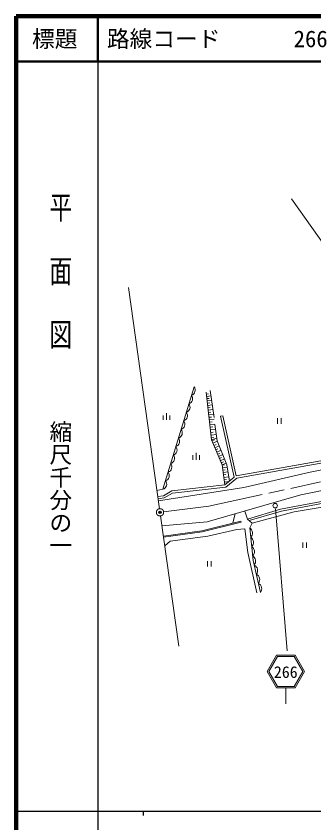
# Model space of a CAD drawing. Units: millimetres, scale not verified. Extents: x 40000 to 680000, y 20000 to 380000.
# Drawn here: x 40000 to 105592, y 202409 to 380000 of the extents above; entities that cross this region are included whole.
import ezdxf
from ezdxf.enums import TextEntityAlignment as Align

# ---------------------------------------------------------------- set-up
doc = ezdxf.new("R2010")
doc.units = ezdxf.units.MM
doc.header["$LTSCALE"] = 1000
doc.header["$PDMODE"] = 32
doc.header["$PDSIZE"] = 500
doc.linetypes.add('CHAIN', pattern=[18.5, 12, -1.5, 3.5, -1.5])
doc.linetypes.add('DASHED', pattern=[7.5, 6, -1.5])
for name, color, linetype, lineweight in [('M-BGD', 7, 'Continuous', 13), ('M-BMK', 2, 'CHAIN', 13), ('M-STR-HTXT', 7, 'Continuous', 13), ('M-TTL', 2, 'Continuous', 140), ('M-TTL-BAND', 7, 'Continuous', 25), ('M-TTL-LINE', 7, 'Continuous', 50)]:
    doc.layers.add(name, color=color, linetype=linetype, lineweight=lineweight)
doc.layers.add('M-OTRS', color=6, linetype='Continuous')
doc.layers.add('M-TTL-TXT', color=7, linetype='Continuous')
doc.styles.add('@ＭＳ ゴシック', font='')
doc.styles.add('ＭＳ ゴシック', font='')
doc.styles.get('@ＭＳ ゴシック').set_extended_font_data('@MS Gothic')
doc.styles.get('ＭＳ ゴシック').set_extended_font_data('MS Gothic')

msp = doc.modelspace()

# ---------------------------------------------------------------- linework, layer by layer
at = {"layer": 'M-BGD'}
for p, q in [((79207, 298426), (72354, 275836)), ((83025, 286753), (81893, 297207)), ((81937, 296793), (82397, 296843)), ((81991, 296296), (82925, 296397)), ((82045, 295799), (82520, 295850)), ((82099, 295302), (83063, 295406)), ((82153, 294804), (82643, 294857)), ((82207, 294307), (83202, 294415)), ((82262, 293794), (82768, 293848)), ((82318, 293280), (83344, 293392)), ((72359, 292114), (72359, 291114)), ((73109, 291114), (73109, 292614)), ((73859, 291114), (73859, 292114)), ((82375, 292751), (82897, 292807)), ((82433, 292221), (83492, 292336)), ((82490, 291692), (83028, 291750)), ((82547, 291163), (83639, 291281)), ((85014, 291936), (85502, 292046)), ((88034, 278478), (85014, 291936)), ((88478, 278784), (85502, 292046)), ((97564, 290277), (97564, 291477)), ((98364, 291477), (98364, 290277)), ((82607, 290617), (83161, 290677)), ((82666, 290071), (83791, 290193)), ((82727, 289509), (83298, 289571)), ((82787, 288946), (83947, 289072)), ((82850, 288367), (83439, 288430)), ((82913, 287787), (84108, 287916)), ((82978, 287189), (83584, 287255)), ((85377, 281207), (83025, 286753)), ((83142, 286479), (83692, 286712)), ((83353, 285980), (84351, 286403)), ((83562, 285488), (84057, 285698)), ((83770, 284997), (84753, 285414)), ((83975, 284513), (84463, 284720)), ((84181, 284028), (85149, 284439)), ((78921, 283345), (78921, 282345)), ((79671, 282345), (79671, 283845)), ((80421, 282345), (80421, 283345)), ((84383, 283551), (84864, 283755)), ((84585, 283074), (85540, 283479)), ((84785, 282604), (85258, 282805)), ((84984, 282134), (85924, 282533)), ((88478, 278784), (113484, 283239)), ((88603, 278298), (113571, 282746)), ((85181, 281671), (85647, 281869)), ((85377, 281207), (86303, 281600)), ((86001, 276808), (85377, 281207)), ((85389, 281123), (85913, 281197)), ((85464, 280594), (86523, 280744)), ((104784, 279640), (114787, 281629)), ((85540, 280062), (86070, 280138)), ((85615, 279531), (86677, 279682)), ((85690, 279000), (86222, 279076)), ((90150, 276213), (104784, 279640)), ((85766, 278469), (86832, 278620)), ((85841, 277936), (86375, 278012)), ((85917, 277403), (86894, 277542)), ((86001, 276808), (88034, 278478)), ((86204, 276328), (88603, 278298)), ((72354, 275836), (71028, 275565)), ((71344, 273313), (90150, 276213)), ((72456, 274427), (74300, 275487)), ((74300, 275487), (86001, 276808)), ((74459, 275002), (86204, 276328)), ((85987, 276908), (86069, 276920)), ((102737, 274594), (113597, 276801)), ((71215, 274233), (72456, 274427)), ((71284, 273738), (72625, 273948)), ((72625, 273948), (74459, 275002)), ((82121, 268700), (102737, 274594)), ((112319, 274101), (98222, 271488)), ((112464, 273673), (98469, 271001)), ((101227, 270871), (112406, 272787)), ((88246, 270451), (87743, 268421)), ((91006, 269295), (90366, 271057)), ((98222, 271488), (91006, 269295)), ((98469, 271001), (91347, 268980)), ((91979, 268395), (101227, 270871)), ((72121, 267779), (82121, 268700)), ((89497, 268860), (80902, 266711)), ((89557, 268617), (80949, 266465)), ((89497, 268860), (89557, 268617)), ((91006, 269295), (91979, 268395)), ((91979, 268395), (91449, 267321)), ((80902, 266711), (72433, 265553)), ((80949, 266465), (72468, 265305)), ((82241, 265528), (88615, 266994)), ((88615, 266994), (90400, 267110)), ((90400, 267110), (91054, 261898)), ((91449, 267321), (92226, 260142)), ((73908, 264453), (82241, 265528)), ((72740, 263364), (73908, 264453)), ((103139, 262924), (103139, 264124)), ((103939, 264124), (103939, 262924)), ((91054, 261898), (93028, 253013)), ((82175, 258830), (82175, 260030)), ((82975, 260030), (82975, 258830)), ((92226, 260142), (93823, 253129))]:
    msp.add_line(p, q, dxfattribs=at)
at = {"layer": 'M-BGD', "linetype": 'DASHED'}
for p, q in [((82764, 297555), (84303, 286521)), ((83025, 286753), (84225, 287076)), ((84303, 286521), (86451, 281237)), ((86451, 281237), (86978, 277611))]:
    msp.add_line(p, q, dxfattribs=at)
at = {"layer": 'M-BGD'}
for centre, radius, start, end in [((78235, 297693), 1218, 289.23417, 37.01633), ((77664, 295811), 1218, 289.23417, 37.01633), ((77093, 293928), 1218, 289.23417, 37.01633), ((76521, 292045), 1218, 289.23417, 37.01633), ((75950, 290163), 1218, 289.23417, 37.01633), ((75379, 288280), 1218, 289.23417, 37.01633), ((74808, 286398), 1218, 289.23417, 37.01633), ((74237, 284515), 1218, 289.23417, 37.01633), ((73666, 282633), 1218, 289.23417, 37.01633), ((73095, 280750), 1218, 289.23417, 37.01633), ((72524, 278868), 1218, 289.23417, 37.01633), ((71953, 276985), 1218, 289.23417, 37.01633), ((90755, 266210), 1310, 314.36559, 57.98405), ((90976, 264163), 1310, 314.36559, 57.98405), ((91198, 262116), 1310, 314.36559, 57.98405), ((91319, 260005), 1418, 322.99914, 55.91077), ((91890, 257968), 1310, 321.02067, 64.63913), ((92347, 255961), 1310, 321.02067, 64.63913), ((92805, 253953), 1310, 321.02067, 64.63913)]:
    msp.add_arc(centre, radius, start, end, dxfattribs=at)
at = {"layer": 'M-BMK'}
for p, q in [((82452, 272141), (107074, 277455)), ((72495, 270868), (82452, 272141))]:
    msp.add_line(p, q, dxfattribs=at)
msp.add_circle((71701, 270766), 800, dxfattribs=at)
at = {"layer": 'M-OTRS'}
msp.add_point((71701, 270766), dxfattribs=at)
at = {"layer": 'M-STR-HTXT'}
for p, q in [((100646, 339752), (133167, 293817)), ((64752, 320281), (71590, 271559)), ((71813, 269974), (75839, 241290)), ((97124, 271540), (99708, 240283)), ((97376, 239342), (95301, 235744)), ((97549, 239042), (95647, 235744)), ((97376, 239342), (101455, 239342)), ((97549, 239042), (101282, 239042)), ((101282, 239042), (103185, 235744)), ((101455, 239342), (103531, 235744)), ((97376, 232145), (95301, 235744)), ((97549, 232445), (95647, 235744)), ((101282, 232445), (103185, 235744)), ((101455, 232145), (103531, 235744)), ((97376, 232145), (101455, 232145)), ((97549, 232445), (101282, 232445)), ((99416, 232145), (99416, 228646))]:
    msp.add_line(p, q, dxfattribs=at)
msp.add_circle((97080, 272223), 500, dxfattribs=at)
at = {"layer": 'M-TTL'}
for p, q in [((680000, 380000), (40000, 380000)), ((40000, 380000), (40000, 20000))]:
    msp.add_line(p, q, dxfattribs=at)
at = {"layer": 'M-TTL-BAND'}
for p, q in [((58000, 370000), (58000, 20000)), ((40000, 205000), (579000, 205000)), ((68000, 205000), (68000, 204000))]:
    msp.add_line(p, q, dxfattribs=at)
at = {"layer": 'M-TTL-LINE'}
for p, q in [((58000, 380000), (58000, 370000)), ((40000, 370000), (680000, 370000))]:
    msp.add_line(p, q, dxfattribs=at)

# ---------------------------------------------------------------- texts
at = {"layer": 'M-STR-HTXT', "style": 'ＭＳ ゴシック'}
msp.add_text('266', height=2566, dxfattribs=at).set_placement((99403, 233553), align=Align.BOTTOM_CENTER)
at = {"layer": 'M-TTL-BAND', "style": '@ＭＳ ゴシック', "width": 1.4}
msp.add_text('平  面  図', height=3666, rotation=270, dxfattribs=at).set_placement((49777, 306475), align=Align.MIDDLE_RIGHT)
at = {"layer": 'M-TTL-BAND', "style": '@ＭＳ ゴシック'}
msp.add_text('縮尺千分の一', height=3666, rotation=270, dxfattribs=at).set_placement((49777, 261030), align=Align.MIDDLE_RIGHT)
at = {"layer": 'M-TTL-TXT', "style": 'ＭＳ ゴシック'}
msp.add_text('標題', height=3666, dxfattribs=at).set_placement((48500, 375000), align=Align.MIDDLE_CENTER)
for s, p in [('路線コード', (60000, 375000)), ('266', (101142, 375000))]:
    msp.add_text(s, height=3666, dxfattribs=at).set_placement(p, align=Align.MIDDLE_LEFT)

doc.saveas('drawing.dxf')
